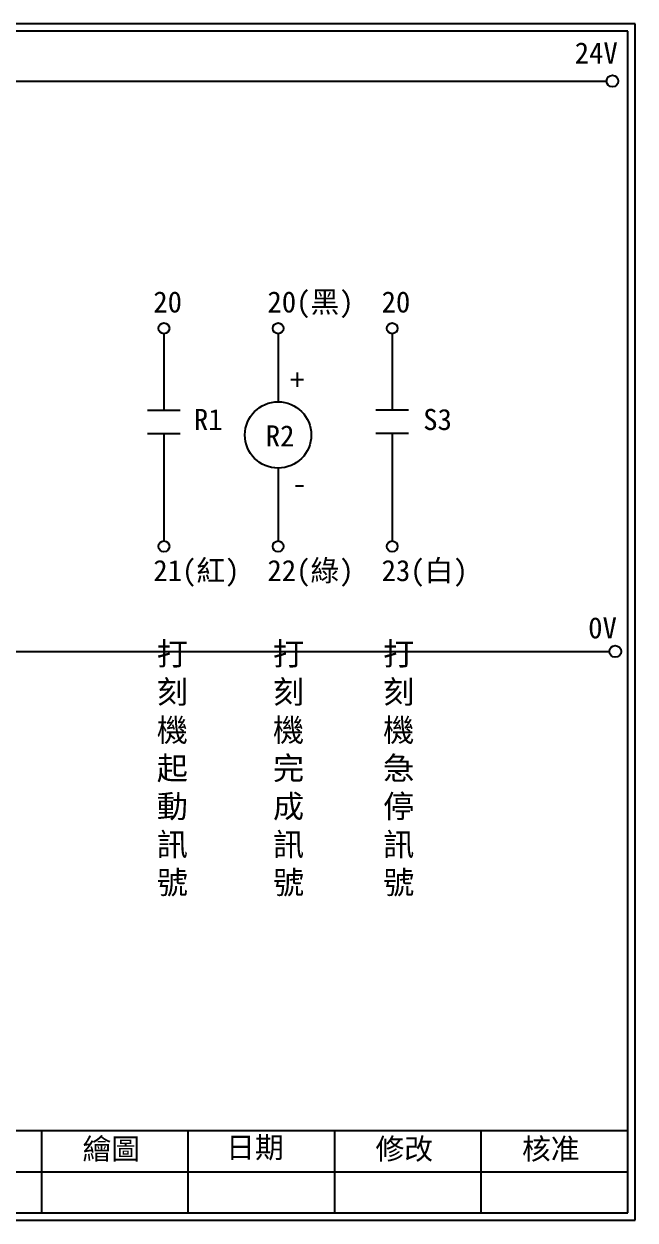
# Model space of a CAD drawing. Extents: x 926 to 1213, y 3 to 207.
# Drawn here: x 1108.4 to 1212.7, y 3 to 207 of the extents above; entities that cross this region are included whole.
import ezdxf

# ---------------------------------------------------------------- set-up
doc = ezdxf.new("R2010")
doc.units = 0
doc.layers.get('0').update_dxf_attribs({"linetype": 'CONTINUOUS'})
doc.layers.add('圖框層', color=7, linetype='CONTINUOUS')
doc.layers.add('標尺寸層', color=3, linetype='CONTINUOUS')
doc.styles.add('CNS', font='romanc.shx', dxfattribs={"bigfont": 'chineset.shx'})
doc.styles.add('STSL', font='kaiu.ttf')

msp = doc.modelspace()

# ---------------------------------------------------------------- linework, layer by layer
for centre in [(1208.88, 197.22), (1209.36, 99.96)]:
    msp.add_circle(centre, 1)
at = {"layer": '圖框層', "color": 7}
for p, q in [((1212.74, 206.97), (925.74, 206.97)), ((1212.74, 3), (1212.74, 206.97)), ((1211.49, 205.72), (926.99, 205.72)), ((1211.49, 4.25), (1211.49, 205.72)), ((926.99, 18.25), (1211.49, 18.25)), ((1111.49, 4.25), (1111.49, 18.25)), ((1136.49, 4.25), (1136.49, 18.25)), ((1161.49, 4.25), (1161.49, 18.25)), ((1186.49, 4.25), (1186.49, 18.25)), ((1061.49, 11.25), (1211.49, 11.25)), ((926.99, 4.25), (1211.49, 4.25)), ((925.74, 3), (1212.74, 3))]:
    msp.add_line(p, q, dxfattribs=at)
at = {"layer": '標尺寸層', "color": 7}
for p, q in [((930.28, 197.22), (1207.88, 197.22)), ((1132.34, 154.14), (1132.34, 142.55)), ((1151.82, 154.14), (1151.82, 142.55)), ((1171.29, 154.14), (1171.29, 142.55)), ((1129.55, 141.08), (1135.12, 141.08)), ((1132.34, 142.55), (1132.34, 141.08)), ((1174.08, 141.08), (1168.51, 141.08)), ((1171.29, 142.55), (1171.29, 141.08)), ((1129.55, 137.11), (1135.12, 137.11)), ((1132.34, 137.11), (1132.34, 118.8)), ((1174.08, 137.11), (1168.51, 137.11)), ((1171.29, 137.11), (1171.29, 118.8)), ((1151.82, 131.22), (1151.82, 118.8)), ((930.49, 99.96), (1208.36, 99.96))]:
    msp.add_line(p, q, dxfattribs=at)
for centre, radius in [((1132.34, 155.06), 0.92), ((1151.82, 155.06), 0.92), ((1171.29, 155.06), 0.92), ((1151.82, 136.88), 5.66), ((1132.34, 117.88), 0.92), ((1151.82, 117.88), 0.92), ((1171.29, 117.88), 0.92)]:
    msp.add_circle(centre, radius, dxfattribs=at)

# ---------------------------------------------------------------- texts
at = {"layer": '圖框層', "color": 4, "style": 'STSL'}
for s, p in [('24V', (1202.44, 200.22)), ('+', (1153.86, 144.49)), ('R1', (1137.44, 137.72)), ('S3', (1176.58, 137.72)), ('R2', (1149.71, 134.92)), ('-', (1154.24, 126.8)), ('0V', (1204.74, 102.2)), ('繪圖', (1118.44, 13.34)), ('日期', (1142.96, 13.59)), ('修改', (1168.44, 13.34)), ('核准', (1193.44, 13.34))]:
    msp.add_text(s, height=3.6, dxfattribs=at).set_placement(p)
at = {"layer": '圖框層', "style": 'STSL'}
for s, p in [('20', (1130.52, 157.76)), ('20(黑)', (1150, 157.76)), ('20', (1169.48, 157.76)), ('21(紅)', (1130.52, 111.96)), ('22(綠)', (1150, 111.96)), ('23(白)', (1169.48, 111.96))]:
    msp.add_text(s, height=3.6, dxfattribs=at).set_placement(p)
at = {"layer": '標尺寸層', "color": 7, "char_height": 3.9, "width": 4.9608, "attachment_point": 1, "style": 'CNS'}
for s, insert in [('{\\fDFKai-SB|b0|i0|c136|p65;打刻機起動訊號}', (1131.11, 101.51)), ('{\\fDFKai-SB|b0|i0|c136|p65;打刻機完成訊號}', (1150.94, 101.51)), ('{\\fDFKai-SB|b0|i0|c136|p65;打刻機急停訊號}', (1169.74, 101.51))]:
    msp.add_mtext(s, dxfattribs=dict(at, insert=insert))

doc.saveas('drawing.dxf')
